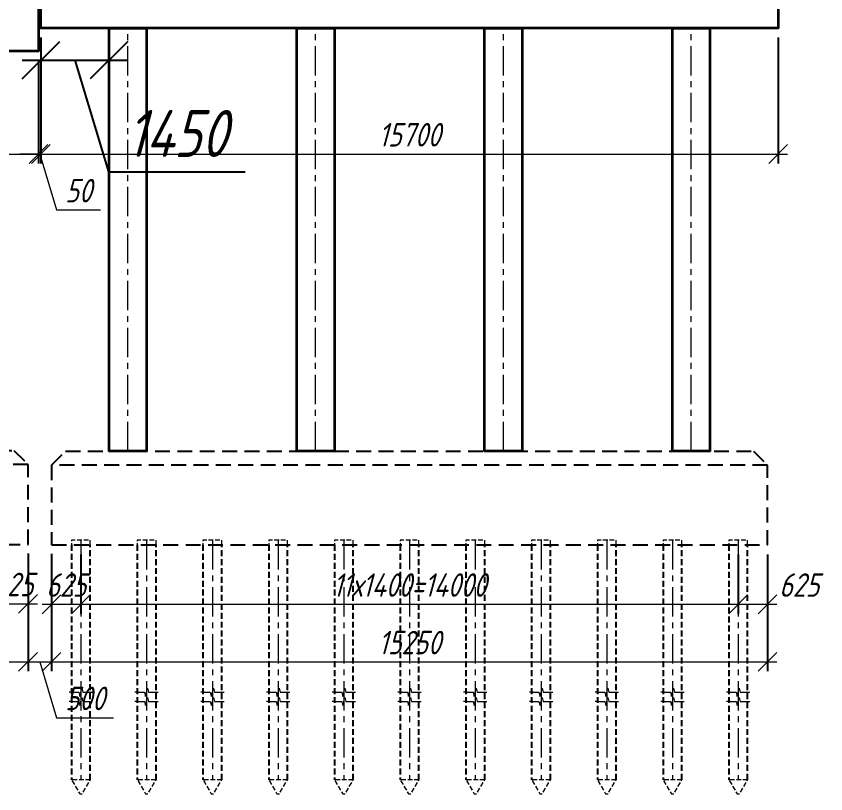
# Model space of a CAD drawing. Header units: millimetres. Extents: x 265754 to 14267433, y -6145605 to 2433772.
# Drawn here: x 7172113 to 7189357, y -69872 to -53312 of the extents above; entities that cross this region are included whole.
import ezdxf

# ---------------------------------------------------------------- set-up
doc = ezdxf.new("R2010")
doc.units = ezdxf.units.MM
for name, pattern in [('DASHED', [7, 5, -2, 0]), ('невидимая', [9.525, 6.35, -3.175]), ('осевая', [2, 1.25, -0.25, 0.25, -0.25])]:
    doc.linetypes.add(name, pattern=pattern)
for name, color, linetype, lineweight in [('04_Невидимые', 3, 'Continuous', 13), ('1-Бетон', 106, 'Continuous', 35), ('ИС_Ось', 3, 'осевая', 18), ('ИС_Размер', 3, 'Continuous', 18), ('ИС_Тонкая', 3, 'Continuous', 18)]:
    doc.layers.add(name, color=color, linetype=linetype, lineweight=lineweight)
doc.layers.add('EI_DIMS_DETAIL', color=7, linetype='Continuous')
doc.layers.add('ИС_Невидимая', color=4, linetype='невидимая')
doc.styles.add('0', font='isocpeur.ttf', dxfattribs={"width": 0.8, "oblique": 15})
doc.dimstyles.new('М200', dxfattribs={"dimscale": 200, "dimtxt": 2.5, "dimasz": 2, "dimexe": 1, "dimexo": 1, "dimgap": 0.8, "dimtad": 1, "dimdec": 0, "dimzin": 0, "dimdsep": 46, "dimtxsty": '0', "dimblk": 'OBLIQUE', "dimcen": 0.09, "dimdle": 1, "dimclrd": 256, "dimclre": 256, "dimclrt": 256, "dimadec": 4, "dimazin": 0, "dimtfac": 1, "dimtdec": 0, "dimtmove": 1, "dimatfit": 2, "dimfxl": 1, "dimtolj": 1, "dimtzin": 0, "dimlwd": -1, "dimarcsym": 0})
doc.dimstyles.new('М400нов', dxfattribs={"dimscale": 400, "dimtxt": 2.5, "dimasz": 2, "dimexe": 1, "dimexo": 1, "dimgap": 0.8, "dimtad": 1, "dimdec": 0, "dimzin": 0, "dimdsep": 46, "dimtxsty": '0', "dimblk": 'OBLIQUE', "dimcen": 0.09, "dimdle": 1, "dimclrd": 256, "dimclre": 256, "dimclrt": 256, "dimadec": 4, "dimazin": 0, "dimtfac": 1, "dimtdec": 0, "dimtmove": 1, "dimatfit": 2, "dimfxl": 1, "dimtolj": 1, "dimtzin": 0, "dimlwd": -1, "dimarcsym": 0})

# ---------------------------------------------------------------- blocks, each defined once
blk = doc.blocks.new('_OBLIQUE')
at = {"color": 0, "linetype": 'ByBlock', "lineweight": -2}
blk.add_line((0.5, 0.5), (-0.5, -0.5), dxfattribs=at)
blk = doc.blocks.new('*D1170')
at = {"layer": 'Defpoints', "color": 0, "linetype": 'Continuous', "transparency": 16777216}
for p in [(7157116, -64560, 0), (7172366, -64557, 0), (7172366, -67061)]:
    blk.add_point(p, dxfattribs=at)
at = {"layer": 'ИС_Размер', "lineweight": -2, "transparency": 16777216}
for p, q in [((7157116, -64760), (7157116, -67261)), ((7172366, -64757), (7172366, -67261))]:
    blk.add_line(p, q, dxfattribs=at)
at = {"layer": 'ИС_Размер', "transparency": 16777216}
blk.add_line((7156916, -67061), (7172566, -67061), dxfattribs=at)
at = {"layer": 'ИС_Размер', "linetype": 'Continuous', "transparency": 16777216, "xscale": 400, "yscale": 400, "zscale": 400, "rotation": 180}
blk.add_blockref('_OBLIQUE', (7157116, -67061), dxfattribs=at)
at = {"layer": 'ИС_Размер', "linetype": 'Continuous', "transparency": 16777216, "xscale": 400, "yscale": 400, "zscale": 400}
blk.add_blockref('_OBLIQUE', (7172366, -67061), dxfattribs=at)
at = {"layer": 'ИС_Размер', "linetype": 'Continuous', "transparency": 16777216, "insert": (7164741, -66651), "char_height": 500, "attachment_point": 5, "style": '0'}
blk.add_mtext('\\A1;15250', dxfattribs=at)
blk = doc.blocks.new('*D1171')
at = {"layer": 'Defpoints', "color": 0, "linetype": 'Continuous', "transparency": 16777216}
for p in [(7172866, -64572), (7188116, -64572), (7188116, -67061)]:
    blk.add_point(p, dxfattribs=at)
at = {"layer": 'ИС_Размер', "lineweight": -2, "transparency": 16777216}
for p, q in [((7172866, -64772), (7172866, -67261)), ((7188116, -64772), (7188116, -67261))]:
    blk.add_line(p, q, dxfattribs=at)
at = {"layer": 'ИС_Размер', "transparency": 16777216}
blk.add_line((7172666, -67061), (7188316, -67061), dxfattribs=at)
at = {"layer": 'ИС_Размер', "linetype": 'Continuous', "transparency": 16777216, "xscale": 400, "yscale": 400, "zscale": 400, "rotation": 180}
blk.add_blockref('_OBLIQUE', (7172866, -67061), dxfattribs=at)
at = {"layer": 'ИС_Размер', "linetype": 'Continuous', "transparency": 16777216, "xscale": 400, "yscale": 400, "zscale": 400}
blk.add_blockref('_OBLIQUE', (7188116, -67061), dxfattribs=at)
at = {"layer": 'ИС_Размер', "linetype": 'Continuous', "transparency": 16777216, "insert": (7180491, -66651), "char_height": 500, "attachment_point": 5, "style": '0'}
blk.add_mtext('\\A1;15250', dxfattribs=at)
blk = doc.blocks.new('*D1164')
at = {"layer": 'Defpoints', "color": 0, "linetype": 'Continuous', "transparency": 16777216}
for p in [(7172366, -64560, 0), (7172866, -64560), (7172866, -67061)]:
    blk.add_point(p, dxfattribs=at)
at = {"layer": 'ИС_Размер', "lineweight": -2, "transparency": 16777216}
for p, q in [((7172366, -64760), (7172366, -67261)), ((7172866, -64760), (7172866, -67261))]:
    blk.add_line(p, q, dxfattribs=at)
at = {"layer": 'ИС_Размер', "transparency": 16777216}
for p, q in [((7172166, -67061), (7173066, -67061)), ((7172616, -67061), (7172973, -68251)), ((7172973, -68251), (7174187, -68251))]:
    blk.add_line(p, q, dxfattribs=at)
at = {"layer": 'ИС_Размер', "linetype": 'Continuous', "transparency": 16777216, "xscale": 400, "yscale": 400, "zscale": 400, "rotation": 180}
blk.add_blockref('_OBLIQUE', (7172366, -67061), dxfattribs=at)
at = {"layer": 'ИС_Размер', "linetype": 'Continuous', "transparency": 16777216, "xscale": 400, "yscale": 400, "zscale": 400}
blk.add_blockref('_OBLIQUE', (7172866, -67061), dxfattribs=at)
at = {"layer": 'ИС_Размер', "linetype": 'Continuous', "transparency": 16777216, "insert": (7173580, -67841), "char_height": 500, "attachment_point": 5, "style": '0'}
blk.add_mtext('\\A1;500', dxfattribs=at)
blk = doc.blocks.new('*D1168')
at = {"layer": 'Defpoints', "color": 0, "linetype": 'Continuous', "transparency": 16777216}
for p in [(7156890, -54060), (7172590, -54060), (7172590, -56247)]:
    blk.add_point(p, dxfattribs=at)
at = {"layer": 'ИС_Размер', "lineweight": -2, "transparency": 16777216}
for p, q in [((7156890, -54260), (7156890, -56447)), ((7172590, -54260), (7172590, -56447))]:
    blk.add_line(p, q, dxfattribs=at)
at = {"layer": 'ИС_Размер', "transparency": 16777216}
blk.add_line((7156690, -56247), (7172790, -56247), dxfattribs=at)
at = {"layer": 'ИС_Размер', "linetype": 'Continuous', "transparency": 16777216, "xscale": 400, "yscale": 400, "zscale": 400, "rotation": 180}
blk.add_blockref('_OBLIQUE', (7156890, -56247), dxfattribs=at)
at = {"layer": 'ИС_Размер', "linetype": 'Continuous', "transparency": 16777216, "xscale": 400, "yscale": 400, "zscale": 400}
blk.add_blockref('_OBLIQUE', (7172590, -56247), dxfattribs=at)
at = {"layer": 'ИС_Размер', "linetype": 'Continuous', "transparency": 16777216, "insert": (7164740, -55837), "char_height": 500, "attachment_point": 5, "style": '0'}
blk.add_mtext('\\A1;15700', dxfattribs=at)
blk = doc.blocks.new('*D1169')
at = {"layer": 'Defpoints', "color": 0, "linetype": 'Continuous', "transparency": 16777216}
for p in [(7172640, -53563), (7188340, -53563), (7188340, -56247)]:
    blk.add_point(p, dxfattribs=at)
at = {"layer": 'ИС_Размер', "lineweight": -2, "transparency": 16777216}
for p, q in [((7172640, -53763), (7172640, -56447)), ((7188340, -53763), (7188340, -56447))]:
    blk.add_line(p, q, dxfattribs=at)
at = {"layer": 'ИС_Размер', "transparency": 16777216}
blk.add_line((7172440, -56247), (7188540, -56247), dxfattribs=at)
at = {"layer": 'ИС_Размер', "linetype": 'Continuous', "transparency": 16777216, "xscale": 400, "yscale": 400, "zscale": 400, "rotation": 180}
blk.add_blockref('_OBLIQUE', (7172640, -56247), dxfattribs=at)
at = {"layer": 'ИС_Размер', "linetype": 'Continuous', "transparency": 16777216, "xscale": 400, "yscale": 400, "zscale": 400}
blk.add_blockref('_OBLIQUE', (7188340, -56247), dxfattribs=at)
at = {"layer": 'ИС_Размер', "linetype": 'Continuous', "transparency": 16777216, "insert": (7180490, -55837), "char_height": 500, "attachment_point": 5, "style": '0'}
blk.add_mtext('\\A1;15700', dxfattribs=at)
blk = doc.blocks.new('*D1105')
at = {"layer": 'Defpoints', "color": 0, "linetype": 'Continuous', "transparency": 16777216}
for p in [(7172640, -53563), (7172590, -54060), (7172640, -56247)]:
    blk.add_point(p, dxfattribs=at)
at = {"layer": 'ИС_Размер', "lineweight": -2, "transparency": 16777216}
for p, q in [((7172640, -53763), (7172640, -56447)), ((7172590, -54260), (7172590, -56447))]:
    blk.add_line(p, q, dxfattribs=at)
at = {"layer": 'ИС_Размер', "transparency": 16777216}
for p, q in [((7172590, -56247), (7172190, -56247)), ((7172590, -56247), (7172640, -56247)), ((7172590, -56247), (7172640, -56247)), ((7172615, -56247), (7172972, -57437)), ((7172640, -56247), (7173040, -56247)), ((7172972, -57437), (7173906, -57437))]:
    blk.add_line(p, q, dxfattribs=at)
at = {"layer": 'ИС_Размер', "linetype": 'Continuous', "transparency": 16777216, "xscale": 400, "yscale": 400, "zscale": 400}
blk.add_blockref('_OBLIQUE', (7172590, -56247), dxfattribs=at)
at = {"layer": 'ИС_Размер', "linetype": 'Continuous', "transparency": 16777216, "xscale": 400, "yscale": 400, "zscale": 400, "rotation": 180}
blk.add_blockref('_OBLIQUE', (7172640, -56247), dxfattribs=at)
at = {"layer": 'ИС_Размер', "linetype": 'Continuous', "transparency": 16777216, "insert": (7173439, -57027), "char_height": 500, "attachment_point": 5, "style": '0'}
blk.add_mtext('\\A1;50', dxfattribs=at)
blk = doc.blocks.new('*D1209')
at = {"layer": 'Defpoints', "color": 0, "linetype": 'Continuous', "transparency": 16777216}
for p in [(7171741, -64560, 0), (7172366, -64560, 0), (7172366, -65824)]:
    blk.add_point(p, dxfattribs=at)
at = {"layer": 'ИС_Размер', "lineweight": -2, "transparency": 16777216}
for p, q in [((7171741, -64760), (7171741, -66024)), ((7172366, -64760), (7172366, -66024))]:
    blk.add_line(p, q, dxfattribs=at)
at = {"layer": 'ИС_Размер', "transparency": 16777216}
blk.add_line((7171541, -65824), (7172566, -65824), dxfattribs=at)
at = {"layer": 'ИС_Размер', "linetype": 'Continuous', "transparency": 16777216, "xscale": 400, "yscale": 400, "zscale": 400, "rotation": 180}
blk.add_blockref('_OBLIQUE', (7171741, -65824), dxfattribs=at)
at = {"layer": 'ИС_Размер', "linetype": 'Continuous', "transparency": 16777216, "xscale": 400, "yscale": 400, "zscale": 400}
blk.add_blockref('_OBLIQUE', (7172366, -65824), dxfattribs=at)
at = {"layer": 'ИС_Размер', "linetype": 'Continuous', "transparency": 16777216, "insert": (7172053, -65414), "char_height": 500, "attachment_point": 5, "style": '0'}
blk.add_mtext('\\A1;625', dxfattribs=at)
blk = doc.blocks.new('*D1210')
at = {"layer": 'Defpoints', "color": 0, "linetype": 'Continuous', "transparency": 16777216}
for p in [(7172866, -64572, 0), (7173491, -64572, 0), (7173491, -65836)]:
    blk.add_point(p, dxfattribs=at)
at = {"layer": 'ИС_Размер', "lineweight": -2, "transparency": 16777216}
for p, q in [((7172866, -64772), (7172866, -66036)), ((7173491, -64772), (7173491, -66036))]:
    blk.add_line(p, q, dxfattribs=at)
at = {"layer": 'ИС_Размер', "transparency": 16777216}
blk.add_line((7172666, -65836), (7173691, -65836), dxfattribs=at)
at = {"layer": 'ИС_Размер', "linetype": 'Continuous', "transparency": 16777216, "xscale": 400, "yscale": 400, "zscale": 400, "rotation": 180}
blk.add_blockref('_OBLIQUE', (7172866, -65836), dxfattribs=at)
at = {"layer": 'ИС_Размер', "linetype": 'Continuous', "transparency": 16777216, "xscale": 400, "yscale": 400, "zscale": 400}
blk.add_blockref('_OBLIQUE', (7173491, -65836), dxfattribs=at)
at = {"layer": 'ИС_Размер', "linetype": 'Continuous', "transparency": 16777216, "insert": (7173178, -65426), "char_height": 500, "attachment_point": 5, "style": '0'}
blk.add_mtext('\\A1;625', dxfattribs=at)
blk = doc.blocks.new('*D1211')
at = {"layer": 'Defpoints', "color": 0, "linetype": 'Continuous', "transparency": 16777216}
for p in [(7173491, -64572, 0), (7187491, -64572, 0), (7187491, -65836)]:
    blk.add_point(p, dxfattribs=at)
at = {"layer": 'ИС_Размер', "lineweight": -2, "transparency": 16777216}
for p, q in [((7173491, -64772), (7173491, -66036)), ((7187491, -64772), (7187491, -66036))]:
    blk.add_line(p, q, dxfattribs=at)
at = {"layer": 'ИС_Размер', "transparency": 16777216}
blk.add_line((7173291, -65836), (7187691, -65836), dxfattribs=at)
at = {"layer": 'ИС_Размер', "linetype": 'Continuous', "transparency": 16777216, "xscale": 400, "yscale": 400, "zscale": 400, "rotation": 180}
blk.add_blockref('_OBLIQUE', (7173491, -65836), dxfattribs=at)
at = {"layer": 'ИС_Размер', "linetype": 'Continuous', "transparency": 16777216, "xscale": 400, "yscale": 400, "zscale": 400}
blk.add_blockref('_OBLIQUE', (7187491, -65836), dxfattribs=at)
at = {"layer": 'ИС_Размер', "linetype": 'Continuous', "transparency": 16777216, "insert": (7180491, -65426), "char_height": 500, "width": 3074.99, "attachment_point": 5, "style": '0'}
blk.add_mtext('\\A1;11х1400=14000', dxfattribs=at)
blk = doc.blocks.new('*D1212')
at = {"layer": 'Defpoints', "color": 0, "linetype": 'Continuous', "transparency": 16777216}
for p in [(7187491, -64572, 0), (7188116, -64572, 0), (7188116, -65836)]:
    blk.add_point(p, dxfattribs=at)
at = {"layer": 'ИС_Размер', "lineweight": -2, "transparency": 16777216}
for p, q in [((7187491, -64772), (7187491, -66036)), ((7188116, -64772), (7188116, -66036))]:
    blk.add_line(p, q, dxfattribs=at)
at = {"layer": 'ИС_Размер', "transparency": 16777216}
blk.add_line((7187291, -65836), (7188316, -65836), dxfattribs=at)
at = {"layer": 'ИС_Размер', "linetype": 'Continuous', "transparency": 16777216, "xscale": 400, "yscale": 400, "zscale": 400, "rotation": 180}
blk.add_blockref('_OBLIQUE', (7187491, -65836), dxfattribs=at)
at = {"layer": 'ИС_Размер', "linetype": 'Continuous', "transparency": 16777216, "xscale": 400, "yscale": 400, "zscale": 400}
blk.add_blockref('_OBLIQUE', (7188116, -65836), dxfattribs=at)
at = {"layer": 'ИС_Размер', "linetype": 'Continuous', "transparency": 16777216, "insert": (7188789, -65426), "char_height": 500, "attachment_point": 5, "style": '0'}
blk.add_mtext('\\A1;625', dxfattribs=at)
blk = doc.blocks.new('*U945')
at = {"color": 0, "linetype": 'ByBlock', "lineweight": -2}
for p, q in [((5.36, 0), (0, 0)), ((14.21, 0), (8.86, 0)), ((14.21, 0), (17.21, 0)), ((0, 0), (-3, 0))]:
    blk.add_line(p, q, dxfattribs=at)
blk.add_lwpolyline([(8.86, 0), (7.98, -3.5), (6.23, 3.5), (5.36, 0)], dxfattribs=at)
blk = doc.blocks.new('*U946')
at = {"color": 0, "linetype": 'ByBlock', "lineweight": -2}
for p, q in [((5.36, 0), (0, 0)), ((14.21, 0), (8.86, 0)), ((14.21, 0), (17.21, 0)), ((0, 0), (-3, 0))]:
    blk.add_line(p, q, dxfattribs=at)
blk.add_lwpolyline([(8.86, 0), (7.98, -3.5), (6.23, 3.5), (5.36, 0)], dxfattribs=at)
blk = doc.blocks.new('*U1261')
at = {"layer": '04_Невидимые', "color": 4, "linetype": 'DASHED', "ltscale": 20, "flags": 128}
for points in [[(200, 2600), (200, 2700), (-200, 2700), (-200, 2600)], [(200, -2400), (-200, -2400), (-24, -2700), (26, -2700), (200, -2400)]]:
    blk.add_lwpolyline(points, dxfattribs=at)
at = {"layer": 'ИС_Невидимая', "ltscale": 20}
for points in [[(-200, 2600), (-200, -2400)], [(200, -2400), (200, 2600)]]:
    blk.add_lwpolyline(points, dxfattribs=at)
at = {"layer": 'ИС_Ось', "ltscale": 500, "flags": 128}
blk.add_lwpolyline([(0, 2700), (0, -2400)], dxfattribs=at)
at = {"layer": 'ИС_Тонкая', "xscale": -24.62300410485155, "yscale": 24.62300410485155, "zscale": 24.62300410485155}
for name, p in [('*U945', (175, -539)), ('*U946', (175, -732))]:
    blk.add_blockref(name, p, dxfattribs=at)
blk = doc.blocks.new('*U1262')
at = {"layer": '1-Бетон', "color": 0, "linetype": 'ByBlock', "lineweight": -2, "transparency": 16777216}
for p in [(0, 0), (1400, 0), (2800, 0), (4200, 0), (5600, 0), (7000, 0), (8400, 0), (9800, 0), (11200, 0), (12600, 0), (14000, 0)]:
    blk.add_blockref('*U1261', p, dxfattribs=at)
blk = doc.blocks.new('*D1967')
at = {"layer": 'Defpoints', "color": 0, "transparency": 16777216}
for p in [(7172640, -53563), (7174090, -53563, 0), (7174090, -54249)]:
    blk.add_point(p, dxfattribs=at)
at = {"layer": 'EI_DIMS_DETAIL', "lineweight": -2, "transparency": 16777216}
for p, q in [((7172640, -53963), (7172640, -54649)), ((7174090, -53963), (7174090, -54649))]:
    blk.add_line(p, q, dxfattribs=at)
at = {"layer": 'EI_DIMS_DETAIL', "transparency": 16777216}
for p, q in [((7172240, -54249), (7174490, -54249)), ((7173365, -54249), (7174079, -56629)), ((7174079, -56629), (7176987, -56629))]:
    blk.add_line(p, q, dxfattribs=at)
at = {"layer": 'EI_DIMS_DETAIL', "transparency": 16777216, "xscale": 800, "yscale": 800, "zscale": 800, "rotation": 180}
blk.add_blockref('_OBLIQUE', (7172640, -54249), dxfattribs=at)
at = {"layer": 'EI_DIMS_DETAIL', "transparency": 16777216, "xscale": 800, "yscale": 800, "zscale": 800}
blk.add_blockref('_OBLIQUE', (7174090, -54249), dxfattribs=at)
at = {"layer": 'EI_DIMS_DETAIL', "transparency": 16777216, "insert": (7175533, -55809), "char_height": 1000, "attachment_point": 5, "style": '0'}
blk.add_mtext('\\A1;1450', dxfattribs=at)

msp = doc.modelspace()

# ---------------------------------------------------------------- linework, layer by layer
at = {"layer": '1-Бетон'}
for points in [[(7172640.2489, -52563.4403), (7188340.1337, -52563.4403), (7188340.1337, -53563.4403), (7172640.2489, -53563.4403)], [(7156890.0739, -53059.9505), (7172590.2489, -53059.9505), (7172590.2489, -54059.9505), (7156890.0739, -54059.9505)]]:
    msp.add_lwpolyline(points, close=True, dxfattribs=at)
at = {"layer": '1-Бетон', "elevation": 0.0017}
for points in [[(7174090.2817, -53563.4403), (7174890.2817, -53563.4403), (7174890.2841, -62571.6828), (7174090.2841, -62571.6828)], [(7178090.2817, -53563.4403), (7178890.2817, -53563.4403), (7178890.2841, -62571.6818), (7178090.2841, -62571.6818)], [(7182090.2817, -53563.4403), (7182890.2817, -53563.4403), (7182890.2841, -62571.6807), (7182090.2841, -62571.6807)], [(7186090.2817, -53563.4403), (7186890.2817, -53563.4403), (7186890.2819, -62571.6797), (7186090.2819, -62571.6797)]]:
    msp.add_lwpolyline(points, close=True, dxfattribs=at)
at = {"layer": 'ИС_Невидимая', "ltscale": 50, "elevation": 0.0017}
for points in [[(7172365.5914, -62859.6911), (7157115.3277, -62859.6911), (7157414.9721, -62559.6949), (7172065.5914, -62559.6911)], [(7157115.6834, -64559.6911), (7172365.9471, -64559.6911), (7172365.5914, -62859.6911), (7157115.3277, -62859.6911)]]:
    msp.add_lwpolyline(points, close=True, dxfattribs=at)
at = {"layer": 'ИС_Невидимая', "ltscale": 50}
for points in [[(7188115.792, -62871.6794), (7172865.5283, -62871.6794), (7173165.1727, -62571.6831), (7187815.792, -62571.6794)], [(7172865.884, -64571.6794), (7188116.1477, -64571.6794), (7188115.792, -62871.6794), (7172865.5283, -62871.6794)]]:
    msp.add_lwpolyline(points, close=True, dxfattribs=at)
at = {"layer": 'ИС_Ось', "ltscale": 500}
for p, q in [((7174490.2841, -62571.6828), (7174490.2817, -53563.4403)), ((7178490.2841, -62571.6818), (7178490.2817, -53563.4403)), ((7182490.2841, -62571.6807), (7182490.2817, -53563.4403)), ((7186490.2817, -62571.6797, 0.0017), (7186490.2817, -53563.4403))]:
    msp.add_line(p, q, dxfattribs=at)

# ---------------------------------------------------------------- block references
at = {"layer": '1-Бетон'}
msp.add_blockref('*U1262', (7173491.2521, -67171.6747), dxfattribs=at)

# ---------------------------------------------------------------- dimensions: what is measured, and where the dimension line sits
at = {"layer": 'EI_DIMS_DETAIL'}
dim = msp.add_linear_dim(base=(7174090.2817, -54249.3779), p1=(7172640.2489, -53563.4403), p2=(7174090.2817, -53563.4403, 0.0017), dimstyle='М400нов', dxfattribs=at)
dim.commit()
dim.dimension.update_dxf_attribs({"geometry": '*D1967', "text_midpoint": (7174399.2653, -55809.3779)})
at = {"layer": 'ИС_Размер', "linetype": 'Continuous'}
for base, p1, p2, picture, middle in [((7172640.2489, -56246.902), (7172590.2489, -54059.9505), (7172640.2489, -53563.4403), '*D1105', (7173132.2489, -57026.902)), ((7188340.1337, -56246.902), (7172640.2489, -53563.4403), (7188340.1337, -53563.4403), '*D1169', (7180490.1913, -55836.902)), ((7172590.2489, -56246.902), (7156890.0739, -54059.9505), (7172590.2489, -54059.9505), '*D1168', (7164740.1614, -55836.902)), ((7172365.9464, -67061.4061), (7157115.6834, -64559.6911, 0.0017), (7172365.9464, -64556.5007, 0.0017), '*D1170', (7164740.8149, -66651.4061)), ((7172865.8814, -67061.4061), (7172365.9471, -64559.6911, 0.0017), (7172865.8814, -64559.5865), '*D1164', (7173132.9143, -67841.4061)), ((7188116.1477, -67061.4061), (7172865.884, -64571.6794), (7188116.1477, -64571.6794), '*D1171', (7180491.0158, -66651.4061))]:
    dim = msp.add_linear_dim(base=base, p1=p1, p2=p2, dimstyle='М200', dxfattribs=at)
    dim.commit()
    dim.dimension.update_dxf_attribs({"geometry": picture, "text_midpoint": middle})
for base, p1, p2, picture, middle in [((7172365.9471, -65824.0486), (7171740.8152, -64559.6911, 0.0017), (7172365.9471, -64559.6911, 0.0017), '*D1209', (7172053.3811, -65824.0486)), ((7173491.0158, -65836.0369, -0.0017), (7172865.884, -64571.6794), (7173491.0158, -64571.6794), '*D1210', (7173178.4499, -65836.0369, -0.0017)), ((7188116.1477, -65836.0369, -0.0017), (7187491.0158, -64571.6794), (7188116.1477, -64571.6794), '*D1212', (7188788.9979, -65836.0369, -0.0017))]:
    dim = msp.add_linear_dim(base=base, p1=p1, p2=p2, dimstyle='М200', dxfattribs=at)
    dim.commit()
    dim.dimension.update_dxf_attribs({"geometry": picture, "text_midpoint": middle, "dimtype": 160})
dim = msp.add_linear_dim(base=(7187491.0158, -65836.0369, -0.0017), p1=(7173491.0158, -64571.6794), p2=(7187491.0158, -64571.6794), text='11х1400=<>', dimstyle='М200', dxfattribs=at)
dim.commit()
dim.dimension.update_dxf_attribs({"geometry": '*D1211', "text_midpoint": (7180491.0158, -65426.0369, -0.0017)})

doc.saveas('drawing.dxf')
